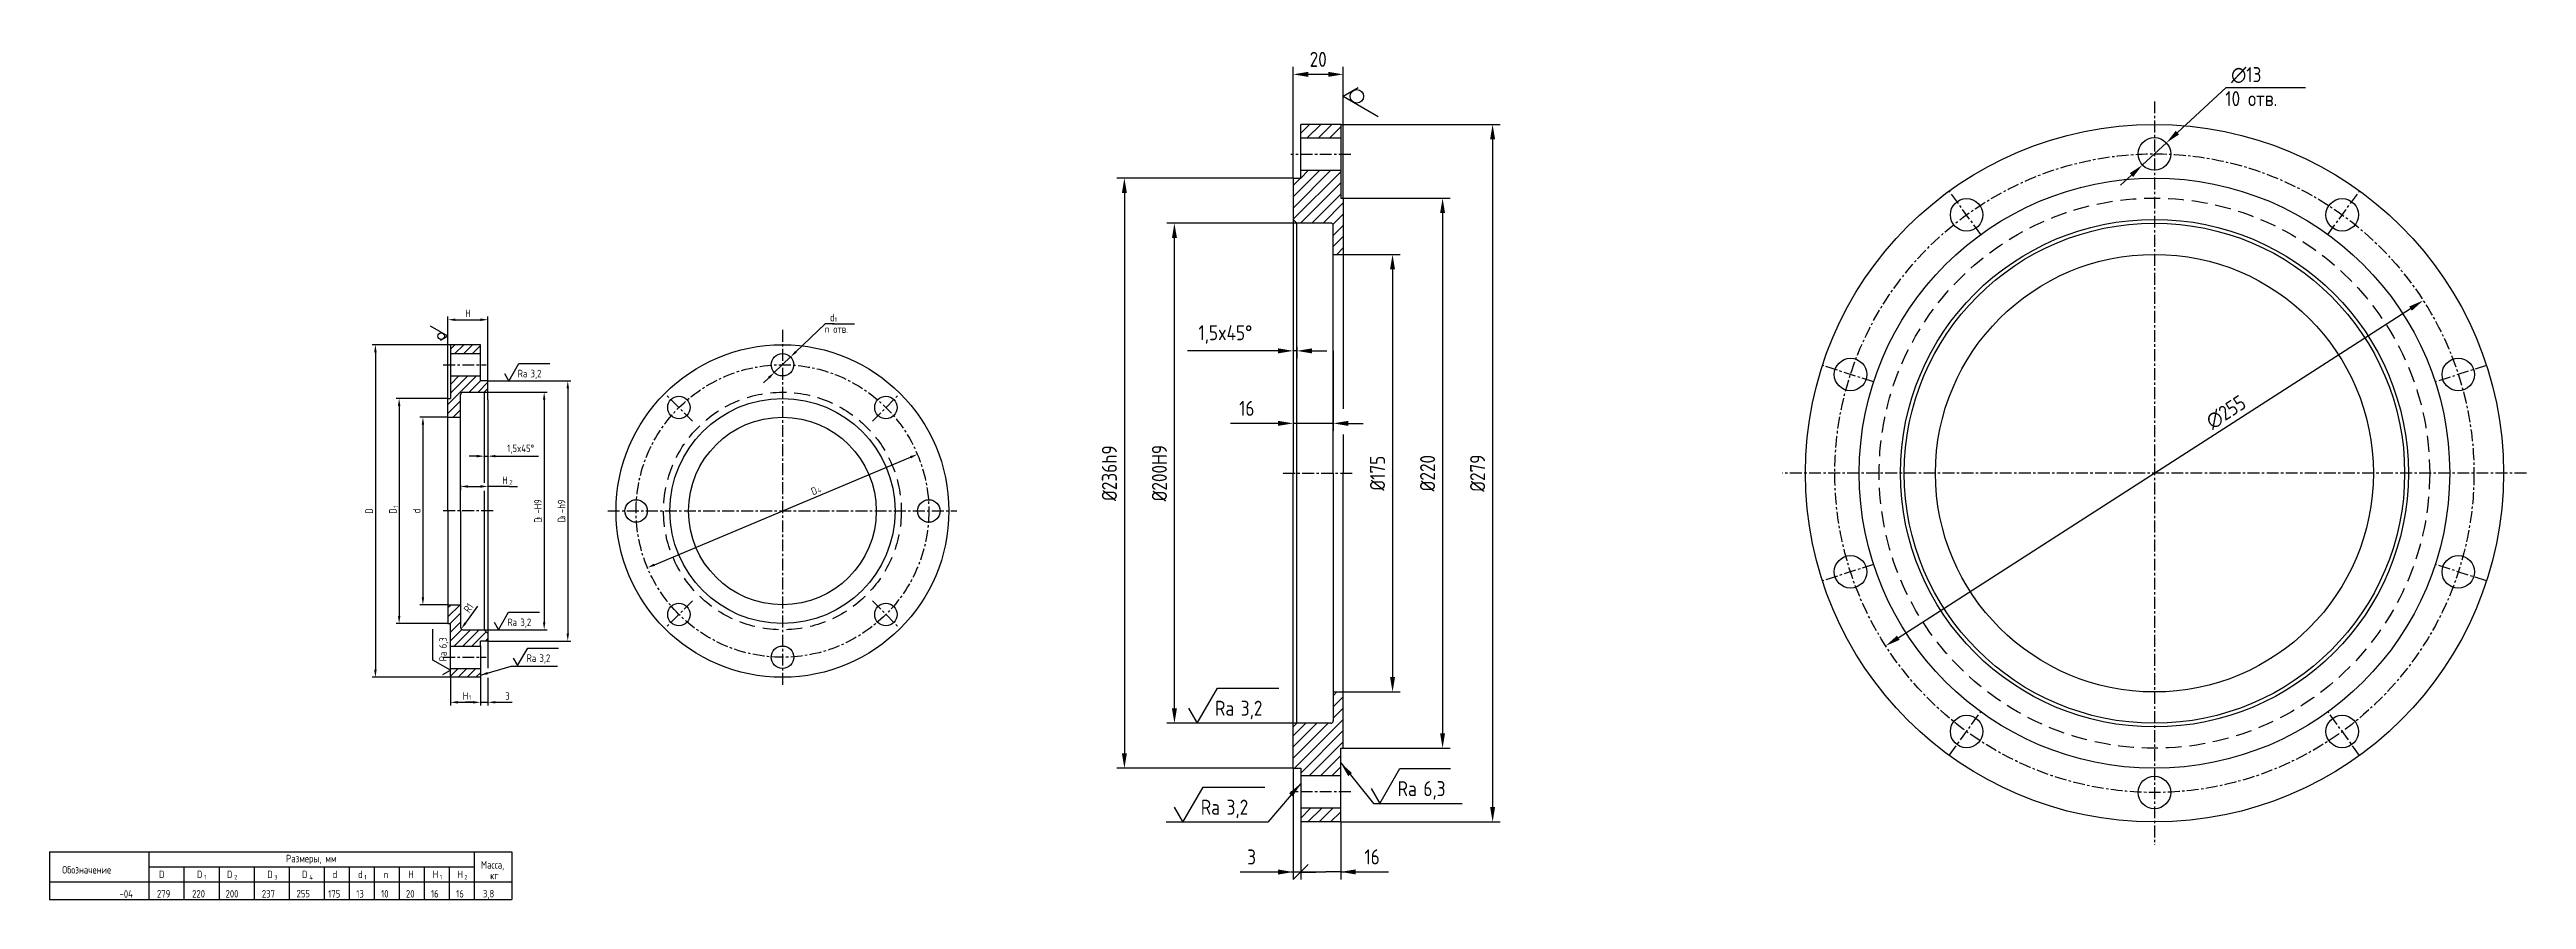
# Model space of a CAD drawing. Header units: millimetres. Extents: x -135 to 855, y -94 to 245.
import ezdxf

# ---------------------------------------------------------------- set-up
doc = ezdxf.new("R2010")
doc.units = ezdxf.units.MM
doc.linetypes.add('CENTER', pattern=[50.8, 31.75, -6.35, 6.35, -6.35])
doc.linetypes.add('HIDDEN', pattern=[9.525, 6.35, -3.175])
for name, color, linetype in [('Cen', 5, 'CENTER'), ('Cont', 6, 'Continuous'), ('Dim', 7, 'Continuous'), ('Hatch', 2, 'Continuous'), ('Hide', 2, 'HIDDEN'), ('Text', 3, 'Continuous')]:
    doc.layers.add(name, color=color, linetype=linetype)
doc.styles.add('Style1', font='romans.shx', dxfattribs={"width": 0.8})
doc.dimstyles.new('Dia', dxfattribs={"dimtxt": 3, "dimasz": 3, "dimexe": 1.25, "dimexo": 0, "dimgap": 1, "dimtad": 1, "dimtoh": 1, "dimdec": 3, "dimtxsty": 'Style1', "dimcen": 2.5, "dimclrt": 3, "dimadec": 0, "dimazin": 0, "dimtfac": 1, "dimtdec": 3, "dimtmove": 0, "dimatfit": 2, "dimfxl": 1, "dimarcsym": 0})
doc.dimstyles.new('DIA2', dxfattribs={"dimscale": 2, "dimtxt": 3, "dimasz": 3, "dimexe": 0.18, "dimexo": 0.0625, "dimgap": 1, "dimtad": 1, "dimtoh": 1, "dimdec": 0, "dimdsep": 46, "dimtxsty": 'Style1', "dimcen": 0.09, "dimclrt": 3, "dimadec": 0, "dimazin": 0, "dimtfac": 1, "dimtdec": 0, "dimtmove": 0, "dimatfit": 0, "dimfxl": 1, "dimtolj": 1, "dimarcsym": 0})
doc.dimstyles.new('Lin', dxfattribs={"dimtxt": 3, "dimasz": 3, "dimexe": 1.25, "dimexo": 0, "dimgap": 1, "dimtad": 1, "dimdec": 3, "dimtxsty": 'Style1', "dimcen": 2.5, "dimclrt": 3, "dimadec": 0, "dimazin": 0, "dimtfac": 1, "dimtdec": 3, "dimtmove": 0, "dimatfit": 3, "dimldrblk": 'DOT', "dimfxl": 1, "dimarcsym": 0})
doc.dimstyles.new('LIN2', dxfattribs={"dimscale": 2, "dimtxt": 3, "dimasz": 3, "dimexe": 1.5, "dimexo": 0, "dimgap": 1, "dimtad": 1, "dimzin": 13, "dimdsep": 46, "dimtxsty": 'Style1', "dimcen": 0, "dimclrt": 3, "dimadec": 0, "dimazin": 0, "dimtfac": 1, "dimtofl": 0, "dimtmove": 1, "dimatfit": 3, "dimfxl": 1, "dimtolj": 1, "dimtzin": 13, "dimarcsym": 0})
doc.dimstyles.new('LIN_2', dxfattribs={"dimscale": 2, "dimtxt": 3, "dimasz": 3, "dimexe": 1.5, "dimexo": 0, "dimgap": 1.5, "dimtad": 1, "dimrnd": 1, "dimdsep": 46, "dimtxsty": 'Style1', "dimcen": 0, "dimdle": 2, "dimclrd": 256, "dimclrt": 3, "dimaunit": 1, "dimadec": 0, "dimazin": 0, "dimtm": 0.3, "dimtfac": 0.666667, "dimtmove": 0, "dimatfit": 2, "dimfxl": 1, "dimtvp": 0.833333, "dimtolj": 1, "dimarcsym": 0})
doc.dimstyles.new('Rad', dxfattribs={"dimtxt": 3, "dimasz": 3, "dimexe": 1.25, "dimexo": 0, "dimgap": 1, "dimtad": 1, "dimtoh": 1, "dimdec": 3, "dimtxsty": 'Style1', "dimcen": 2.5, "dimclrt": 3, "dimadec": 0, "dimazin": 0, "dimtfac": 1, "dimtdec": 3, "dimtmove": 0, "dimatfit": 3, "dimfxl": 1, "dimarcsym": 0})

# ---------------------------------------------------------------- blocks, each defined once
blk = doc.blocks.new('*D13')
at = {"layer": 'Defpoints', "color": 0, "transparency": 16777216}
for p in [(24.9, -5.59), (36.9, -5.59), (36.9, -15.59)]:
    blk.add_point(p, dxfattribs=at)
at = {"layer": 'Dim', "color": 0, "lineweight": -2, "transparency": 16777216}
for p, q in [((24.9, -5.59), (24.9, -16.84)), ((36.9, -5.59), (36.9, -16.84)), ((27.9, -15.59), (33.9, -15.59))]:
    blk.add_line(p, q, dxfattribs=at)
at = {"layer": 'Dim', "color": 0, "transparency": 16777216}
for points in [[(27.9, -15.09), (27.9, -16.09), (24.9, -15.59)], [(33.9, -15.09), (33.9, -16.09), (36.9, -15.59)]]:
    blk.add_solid(points, dxfattribs=at)
at = {"layer": 'Dim', "color": 3, "transparency": 16777216, "insert": (30.9, -13.09), "char_height": 3, "attachment_point": 5, "style": 'Style1'}
blk.add_mtext('H', dxfattribs=at)
blk = doc.blocks.new('_Dot')
at = {"color": 0, "linetype": 'ByBlock', "lineweight": -2}
blk.add_line((-0.5, 0), (-1, 0), dxfattribs=at)
at = {"color": 0, "linetype": 'ByBlock', "const_width": 0.5}
blk.add_lwpolyline([(-0.25, 0, 1), (0.25, 0, 1)], format="xyb", close=True, dxfattribs=at)
blk = doc.blocks.new('*D14')
at = {"layer": 'Defpoints', "color": 0, "transparency": 16777216}
for p in [(36.9, -5.59), (39.9, -5.78), (39.9, -15.59)]:
    blk.add_point(p, dxfattribs=at)
at = {"layer": 'Dim', "color": 0, "lineweight": -2, "transparency": 16777216}
for p, q in [((36.9, -5.59), (36.9, -16.84)), ((39.9, -5.78), (39.9, -16.84)), ((33.9, -15.59), (30.9, -15.59)), ((36.9, -15.59), (39.9, -15.59)), ((42.9, -15.59), (49.5, -15.59))]:
    blk.add_line(p, q, dxfattribs=at)
at = {"layer": 'Dim', "color": 0, "transparency": 16777216}
for points in [[(33.9, -15.09), (33.9, -16.09), (36.9, -15.59)], [(42.9, -15.09), (42.9, -16.09), (39.9, -15.59)]]:
    blk.add_solid(points, dxfattribs=at)
at = {"layer": 'Dim', "color": 3, "transparency": 16777216, "insert": (47.7, -13.09), "char_height": 3, "attachment_point": 5, "style": 'Style1'}
blk.add_mtext('3', dxfattribs=at)
blk = doc.blocks.new('sherISO_01')
at = {"layer": 'Text'}
blk.add_line((4.04, 7), (16.36, 7), dxfattribs=at)
blk.add_lwpolyline([(-1.73, 3), (0, 0), (4.04, 7)], dxfattribs=at)
at = {"layer": 'Text', "style": 'Style1', "width": 0.8}
blk.add_text('Ra', height=3, dxfattribs=at).set_placement((3.58, 1.5))
blk.add_attdef('12,5', (8.73, 1.5), '', height=3, dxfattribs=at)
blk = doc.blocks.new('*D15')
at = {"layer": 'Defpoints', "color": 0, "transparency": 16777216}
for p in [(23.9, 98.41), (13.9, 23.41), (23.9, 23.41)]:
    blk.add_point(p, dxfattribs=at)
at = {"layer": 'Dim', "color": 0, "lineweight": -2, "transparency": 16777216}
for p, q in [((23.9, 98.41), (12.65, 98.41)), ((13.9, 95.41), (13.9, 26.41)), ((23.9, 23.41), (12.65, 23.41))]:
    blk.add_line(p, q, dxfattribs=at)
at = {"layer": 'Dim', "color": 0, "transparency": 16777216}
for points in [[(13.4, 95.41), (14.4, 95.41), (13.9, 98.41)], [(13.4, 26.41), (14.4, 26.41), (13.9, 23.41)]]:
    blk.add_solid(points, dxfattribs=at)
at = {"layer": 'Dim', "color": 3, "transparency": 16777216, "insert": (11.4, 60.91), "char_height": 3, "attachment_point": 5, "rotation": 90, "style": 'Style1'}
blk.add_mtext('d', dxfattribs=at)
blk = doc.blocks.new('*D16')
at = {"layer": 'Defpoints', "color": 0, "transparency": 16777216}
for p in [(23.9, 105.91), (4.4, 15.91), (23.9, 15.91)]:
    blk.add_point(p, dxfattribs=at)
at = {"layer": 'Dim', "color": 0, "lineweight": -2, "transparency": 16777216}
for p, q in [((23.9, 105.91), (3.15, 105.91)), ((4.4, 102.91), (4.4, 18.91)), ((23.9, 15.91), (3.15, 15.91))]:
    blk.add_line(p, q, dxfattribs=at)
at = {"layer": 'Dim', "color": 0, "transparency": 16777216}
for points in [[(3.9, 102.91), (4.9, 102.91), (4.4, 105.91)], [(3.9, 18.91), (4.9, 18.91), (4.4, 15.91)]]:
    blk.add_solid(points, dxfattribs=at)
at = {"layer": 'Dim', "color": 3, "transparency": 16777216, "insert": (1.9, 60.91), "char_height": 3, "attachment_point": 5, "rotation": 90, "style": 'Style1'}
blk.add_mtext('D', dxfattribs=at)
blk = doc.blocks.new('*D17')
at = {"layer": 'Defpoints', "color": 0, "transparency": 16777216}
for p in [(24.9, 127.41), (-5.1, -5.59), (24.9, -5.59)]:
    blk.add_point(p, dxfattribs=at)
at = {"layer": 'Dim', "color": 0, "lineweight": -2, "transparency": 16777216}
for p, q in [((24.9, 127.41), (-6.35, 127.41)), ((-5.1, 124.41), (-5.1, -2.59)), ((24.9, -5.59), (-6.35, -5.59))]:
    blk.add_line(p, q, dxfattribs=at)
at = {"layer": 'Dim', "color": 0, "transparency": 16777216}
for points in [[(-5.6, 124.41), (-4.6, 124.41), (-5.1, 127.41)], [(-5.6, -2.59), (-4.6, -2.59), (-5.1, -5.59)]]:
    blk.add_solid(points, dxfattribs=at)
at = {"layer": 'Dim', "color": 3, "transparency": 16777216, "insert": (-7.6, 60.91), "char_height": 3, "attachment_point": 5, "rotation": 90, "style": 'Style1'}
blk.add_mtext('D', dxfattribs=at)
blk = doc.blocks.new('SHER03')
at = {"layer": 'Text'}
for q in [(-1.73, 3), (4.04, 7)]:
    blk.add_line((0, 0), q, dxfattribs=at)
blk.add_circle((0, 2.71), 1.35, dxfattribs=at)
blk = doc.blocks.new('*D18')
at = {"layer": 'Defpoints', "color": 0, "transparency": 16777216}
for p in [(39.9, 137.41), (39.9, 112.91), (23.9, 105.91)]:
    blk.add_point(p, dxfattribs=at)
at = {"layer": 'Dim', "color": 0, "lineweight": -2, "transparency": 16777216}
for p, q in [((23.9, 105.91), (23.9, 138.66)), ((39.9, 112.91), (39.9, 138.66)), ((26.9, 137.41), (36.9, 137.41))]:
    blk.add_line(p, q, dxfattribs=at)
at = {"layer": 'Dim', "color": 0, "transparency": 16777216}
for points in [[(26.9, 137.91), (26.9, 136.91), (23.9, 137.41)], [(36.9, 137.91), (36.9, 136.91), (39.9, 137.41)]]:
    blk.add_solid(points, dxfattribs=at)
at = {"layer": 'Dim', "color": 3, "transparency": 16777216, "insert": (31.9, 139.91), "char_height": 3, "attachment_point": 5, "style": 'Style1'}
blk.add_mtext('H', dxfattribs=at)
blk = doc.blocks.new('*D19')
at = {"layer": 'Defpoints', "color": 0, "transparency": 16777216}
for p in [(28.9, 71.36), (39.9, 71.36), (39.9, 70.73)]:
    blk.add_point(p, dxfattribs=at)
at = {"layer": 'Dim', "color": 0, "lineweight": -2, "transparency": 16777216}
for p, q in [((28.9, 71.36), (28.9, 69.23)), ((31.9, 70.73), (36.9, 70.73)), ((39.9, 71.36), (39.9, 69.23)), ((48.49, 70.73), (39.9, 70.73))]:
    blk.add_line(p, q, dxfattribs=at)
at = {"layer": 'Dim', "color": 0, "transparency": 16777216}
for points in [[(31.9, 71.23), (31.9, 70.23), (28.9, 70.73)], [(36.9, 71.23), (36.9, 70.23), (39.9, 70.73)]]:
    blk.add_solid(points, dxfattribs=at)
at = {"layer": 'Dim', "color": 3, "transparency": 16777216, "insert": (46.69, 73.23), "char_height": 3, "attachment_point": 5, "style": 'Style1'}
blk.add_mtext('\\A1;H', dxfattribs=at)
blk = doc.blocks.new('*D20')
at = {"layer": 'Defpoints', "color": 0, "transparency": 16777216}
for p in [(38.4, 83.47), (39.9, 83.47), (39.9, 82.84)]:
    blk.add_point(p, dxfattribs=at)
at = {"layer": 'Dim', "color": 0, "lineweight": -2, "transparency": 16777216}
for p, q in [((35.4, 82.84), (32.4, 82.84)), ((38.4, 83.47), (38.4, 81.59)), ((38.4, 82.84), (39.9, 82.84)), ((39.9, 83.47), (39.9, 81.59)), ((42.9, 82.84), (60.02, 82.84))]:
    blk.add_line(p, q, dxfattribs=at)
at = {"layer": 'Dim', "color": 0, "transparency": 16777216}
for points in [[(35.4, 83.34), (35.4, 82.34), (38.4, 82.84)], [(42.9, 83.34), (42.9, 82.34), (39.9, 82.84)]]:
    blk.add_solid(points, dxfattribs=at)
at = {"layer": 'Dim', "color": 3, "transparency": 16777216, "insert": (52.96, 85.63), "char_height": 3, "attachment_point": 5, "style": 'Style1'}
blk.add_mtext('1,5x45%%D', dxfattribs=at)
blk = doc.blocks.new('*D21')
at = {"layer": 'Defpoints', "color": 0, "transparency": 16777216}
for p in [(38.4, 108.41), (38.4, 13.41), (62.35, 13.41)]:
    blk.add_point(p, dxfattribs=at)
at = {"layer": 'Dim', "color": 0, "lineweight": -2, "transparency": 16777216}
for p, q in [((38.4, 108.41), (63.6, 108.41)), ((62.35, 105.41), (62.35, 16.41)), ((38.4, 13.41), (63.6, 13.41))]:
    blk.add_line(p, q, dxfattribs=at)
at = {"layer": 'Dim', "color": 0, "transparency": 16777216}
for points in [[(61.85, 105.41), (62.85, 105.41), (62.35, 108.41)], [(61.85, 16.41), (62.85, 16.41), (62.35, 13.41)]]:
    blk.add_solid(points, dxfattribs=at)
at = {"layer": 'Dim', "color": 3, "transparency": 16777216, "insert": (59.85, 60.91), "char_height": 3, "attachment_point": 5, "rotation": 90, "style": 'Style1'}
blk.add_mtext('D -H9', dxfattribs=at)
blk = doc.blocks.new('*D22')
at = {"layer": 'Defpoints', "color": 0, "transparency": 16777216}
for p in [(39.9, 112.91), (39.9, 8.91), (71.78, 8.91)]:
    blk.add_point(p, dxfattribs=at)
at = {"layer": 'Dim', "color": 0, "lineweight": -2, "transparency": 16777216}
for p, q in [((39.9, 112.91), (73.03, 112.91)), ((71.78, 109.91), (71.78, 11.91)), ((39.9, 8.91), (73.03, 8.91))]:
    blk.add_line(p, q, dxfattribs=at)
at = {"layer": 'Dim', "color": 0, "transparency": 16777216}
for points in [[(71.28, 109.91), (72.28, 109.91), (71.78, 112.91)], [(71.28, 11.91), (72.28, 11.91), (71.78, 8.91)]]:
    blk.add_solid(points, dxfattribs=at)
at = {"layer": 'Dim', "color": 3, "transparency": 16777216, "insert": (69.28, 60.91), "char_height": 3, "attachment_point": 5, "rotation": 90, "style": 'Style1'}
blk.add_mtext('D -h9', dxfattribs=at)
blk = doc.blocks.new('*D23')
at = {"layer": 'Defpoints', "color": 0, "transparency": 16777216}
for p in [(29.2, 13.71), (29.78, 14.52)]:
    blk.add_point(p, dxfattribs=at)
at = {"layer": 'Dim', "color": 0, "lineweight": -2, "transparency": 16777216}
blk.add_line((35.68, 22.84), (30.93, 16.15), dxfattribs=at)
at = {"layer": 'Dim', "color": 0, "transparency": 16777216}
blk.add_solid([(30.53, 16.44), (31.34, 15.86), (29.2, 13.71)], dxfattribs=at)
at = {"layer": 'Dim', "color": 3, "transparency": 16777216, "insert": (32.14, 22.17), "char_height": 3, "attachment_point": 5, "rotation": 54.62698, "style": 'Style1'}
blk.add_mtext('R1', dxfattribs=at)
blk = doc.blocks.new('*D24')
at = {"layer": 'Defpoints', "color": 0, "transparency": 16777216}
for p in [(211.51, 83.57), (103.64, 38.26)]:
    blk.add_point(p, dxfattribs=at)
at = {"layer": 'Dim', "color": 0, "lineweight": -2, "transparency": 16777216}
blk.add_line((106.41, 39.42), (208.74, 82.41), dxfattribs=at)
at = {"layer": 'Dim', "color": 0, "transparency": 16777216}
for points in [[(208.55, 82.87), (208.94, 81.95), (211.51, 83.57)], [(106.21, 39.88), (106.6, 38.96), (103.64, 38.26)]]:
    blk.add_solid(points, dxfattribs=at)
at = {"layer": 'Dim', "color": 3, "transparency": 16777216, "insert": (170.22, 68.94), "char_height": 3, "attachment_point": 5, "rotation": 22.78352, "style": 'Style1'}
blk.add_mtext('D', dxfattribs=at)
blk = doc.blocks.new('*D25')
at = {"layer": 'Defpoints', "color": 0, "transparency": 16777216}
for p in [(160.82, 122.53), (154.33, 116.3)]:
    blk.add_point(p, dxfattribs=at)
at = {"layer": 'Dim', "color": 0, "lineweight": -2, "transparency": 16777216}
for p, q in [((174.66, 135.8), (162.99, 124.61)), ((178.18, 135.8), (174.66, 135.8)), ((154.33, 116.3), (160.82, 122.53)), ((152.16, 114.22), (150, 112.15))]:
    blk.add_line(p, q, dxfattribs=at)
at = {"layer": 'Dim', "color": 0, "transparency": 16777216}
for points in [[(162.64, 124.97), (163.33, 124.25), (160.82, 122.53)], [(151.82, 114.58), (152.51, 113.86), (154.33, 116.3)]]:
    blk.add_solid(points, dxfattribs=at)
at = {"layer": 'Dim', "color": 3, "transparency": 16777216, "insert": (177.49, 138.3), "char_height": 3, "attachment_point": 5, "style": 'Style1'}
blk.add_mtext('d', dxfattribs=at)
blk = doc.blocks.new('*D27')
at = {"layer": 'Defpoints', "color": 0, "transparency": 16777216}
for p in [(381.68, 163.54), (381.68, -11.46), (401.39, -11.46)]:
    blk.add_point(p, dxfattribs=at)
at = {"layer": 'Dim', "color": 0, "lineweight": -2, "transparency": 16777216}
for p, q in [((381.68, 163.54), (404.39, 163.54)), ((381.68, -11.46), (404.39, -11.46))]:
    blk.add_line(p, q, dxfattribs=at)
at = {"layer": 'Dim', "lineweight": -2, "transparency": 16777216}
blk.add_line((401.39, 157.54), (401.39, -5.46), dxfattribs=at)
at = {"layer": 'Dim', "transparency": 16777216}
for points in [[(400.39, 157.54), (402.39, 157.54), (401.39, 163.54)], [(400.39, -5.46), (402.39, -5.46), (401.39, -11.46)]]:
    blk.add_solid(points, dxfattribs=at)
at = {"layer": 'Dim', "color": 3, "transparency": 16777216, "insert": (395.39, 76.04), "char_height": 6, "attachment_point": 5, "rotation": 90, "style": 'Style1'}
blk.add_mtext('\\A1;%%C175', dxfattribs=at)
blk = doc.blocks.new('*D28')
at = {"layer": 'Defpoints', "color": 0, "transparency": 16777216}
for p in [(381.68, 186.04), (381.68, -33.96), (421.39, -33.96)]:
    blk.add_point(p, dxfattribs=at)
at = {"layer": 'Dim', "color": 0, "lineweight": -2, "transparency": 16777216}
for p, q in [((381.68, 186.04), (424.39, 186.04)), ((381.68, -33.96), (424.39, -33.96))]:
    blk.add_line(p, q, dxfattribs=at)
at = {"layer": 'Dim', "lineweight": -2, "transparency": 16777216}
blk.add_line((421.39, 180.04), (421.39, -27.96), dxfattribs=at)
at = {"layer": 'Dim', "transparency": 16777216}
for points in [[(420.39, 180.04), (422.39, 180.04), (421.39, 186.04)], [(420.39, -27.96), (422.39, -27.96), (421.39, -33.96)]]:
    blk.add_solid(points, dxfattribs=at)
at = {"layer": 'Dim', "color": 3, "transparency": 16777216, "insert": (415.39, 76.04), "char_height": 6, "attachment_point": 5, "rotation": 90, "style": 'Style1'}
blk.add_mtext('\\A1;%%C220', dxfattribs=at)
blk = doc.blocks.new('*D29')
at = {"layer": 'Defpoints', "color": 0, "transparency": 16777216}
for p in [(380.68, 215.54), (380.68, -63.46), (441.39, -63.46)]:
    blk.add_point(p, dxfattribs=at)
at = {"layer": 'Dim', "color": 0, "lineweight": -2, "transparency": 16777216}
for p, q in [((380.68, 215.54), (444.39, 215.54)), ((380.68, -63.46), (444.39, -63.46))]:
    blk.add_line(p, q, dxfattribs=at)
at = {"layer": 'Dim', "lineweight": -2, "transparency": 16777216}
blk.add_line((441.39, 209.54), (441.39, -57.46), dxfattribs=at)
at = {"layer": 'Dim', "transparency": 16777216}
for points in [[(440.39, 209.54), (442.39, 209.54), (441.39, 215.54)], [(440.39, -57.46), (442.39, -57.46), (441.39, -63.46)]]:
    blk.add_solid(points, dxfattribs=at)
at = {"layer": 'Dim', "color": 3, "transparency": 16777216, "insert": (435.39, 76.04), "char_height": 6, "attachment_point": 5, "rotation": 90, "style": 'Style1'}
blk.add_mtext('\\A1;%%C279', dxfattribs=at)
blk = doc.blocks.new('*D30')
at = {"layer": 'Defpoints', "color": 0, "transparency": 16777216}
for p in [(361.68, 235.54), (361.68, 194.04), (381.68, 186.04)]:
    blk.add_point(p, dxfattribs=at)
at = {"layer": 'Dim', "color": 0, "lineweight": -2, "transparency": 16777216}
for p, q in [((361.68, 194.04), (361.68, 238.54)), ((381.68, 186.04), (381.68, 238.54))]:
    blk.add_line(p, q, dxfattribs=at)
at = {"layer": 'Dim', "lineweight": -2, "transparency": 16777216}
blk.add_line((375.68, 235.54), (367.68, 235.54), dxfattribs=at)
at = {"layer": 'Dim', "transparency": 16777216}
for points in [[(367.68, 236.54), (367.68, 234.54), (361.68, 235.54)], [(375.68, 236.54), (375.68, 234.54), (381.68, 235.54)]]:
    blk.add_solid(points, dxfattribs=at)
at = {"layer": 'Dim', "color": 3, "transparency": 16777216, "insert": (371.68, 241.54), "char_height": 6, "attachment_point": 5, "style": 'Style1'}
blk.add_mtext('\\A1;20', dxfattribs=at)
blk = doc.blocks.new('sherISO_09')
at = {"layer": 'Text'}
for q in [(4.04, 7), (-1.73, 3)]:
    blk.add_line((0, 0), q, dxfattribs=at)
blk.add_circle((0, 2.71), 1.35, dxfattribs=at)
blk = doc.blocks.new('*D32')
at = {"layer": 'Defpoints', "color": 0, "transparency": 16777216}
for p in [(361.68, 124.95), (377.68, 124.95), (361.68, 95.96)]:
    blk.add_point(p, dxfattribs=at)
at = {"layer": 'Dim', "color": 0, "lineweight": -2, "transparency": 16777216}
for p, q in [((361.68, 124.95), (361.68, 92.96)), ((377.68, 124.95), (377.68, 92.96))]:
    blk.add_line(p, q, dxfattribs=at)
at = {"layer": 'Dim', "lineweight": -2, "transparency": 16777216}
for p, q in [((355.68, 95.96), (336.6, 95.96)), ((377.68, 95.96), (361.68, 95.96)), ((383.68, 95.96), (389.68, 95.96))]:
    blk.add_line(p, q, dxfattribs=at)
at = {"layer": 'Dim', "transparency": 16777216}
for points in [[(355.68, 96.96), (355.68, 94.96), (361.68, 95.96)], [(383.68, 96.96), (383.68, 94.96), (377.68, 95.96)]]:
    blk.add_solid(points, dxfattribs=at)
at = {"layer": 'Dim', "color": 3, "transparency": 16777216, "insert": (343.14, 101.96), "char_height": 6, "attachment_point": 5, "style": 'Style1'}
blk.add_mtext('\\A1;16', dxfattribs=at)
blk = doc.blocks.new('*D33')
at = {"layer": 'Defpoints', "color": 0, "transparency": 16777216}
for p in [(361.68, 126.4), (361.68, 124.95), (363.18, 126.4)]:
    blk.add_point(p, dxfattribs=at)
at = {"layer": 'Dim', "lineweight": -2, "transparency": 16777216}
for p, q in [((355.68, 124.95), (319.45, 124.95)), ((363.18, 124.95), (361.68, 124.95)), ((369.18, 124.95), (375.18, 124.95))]:
    blk.add_line(p, q, dxfattribs=at)
at = {"layer": 'Dim', "color": 0, "lineweight": -2, "transparency": 16777216}
for p, q in [((361.68, 126.4), (361.68, 121.95)), ((363.18, 126.4), (363.18, 121.95))]:
    blk.add_line(p, q, dxfattribs=at)
at = {"layer": 'Dim', "transparency": 16777216}
for points in [[(355.68, 125.95), (355.68, 123.95), (361.68, 124.95)], [(369.18, 125.95), (369.18, 123.95), (363.18, 124.95)]]:
    blk.add_solid(points, dxfattribs=at)
at = {"layer": 'Dim', "color": 3, "transparency": 16777216, "insert": (334.57, 131.52), "char_height": 6, "attachment_point": 5, "style": 'Style1'}
blk.add_mtext('\\A1;1,5x45%%D', dxfattribs=at)
blk = doc.blocks.new('sherISO_03')
at = {"layer": 'Text'}
blk.add_line((4.04, 7), (14.12, 7), dxfattribs=at)
blk.add_lwpolyline([(-1.73, 3), (0, 0), (4.04, 7)], dxfattribs=at)
at = {"layer": 'Text', "style": 'Style1', "width": 0.8}
blk.add_text('Ra', height=3, dxfattribs=at).set_placement((3.58, 1.5))
blk.add_attdef('6,3', (8.73, 1.5), '', height=3, dxfattribs=at)
blk = doc.blocks.new('*D35')
at = {"layer": 'Defpoints', "color": 0, "transparency": 16777216}
for p in [(314.23, 176.04), (363.18, 176.04), (363.18, -23.96)]:
    blk.add_point(p, dxfattribs=at)
at = {"layer": 'Dim', "color": 0, "lineweight": -2, "transparency": 16777216}
for p, q in [((363.18, 176.04), (311.23, 176.04)), ((363.18, -23.96), (311.23, -23.96))]:
    blk.add_line(p, q, dxfattribs=at)
at = {"layer": 'Dim', "lineweight": -2, "transparency": 16777216}
blk.add_line((314.23, -17.96), (314.23, 170.04), dxfattribs=at)
at = {"layer": 'Dim', "transparency": 16777216}
for points in [[(313.23, 170.04), (315.23, 170.04), (314.23, 176.04)], [(313.23, -17.96), (315.23, -17.96), (314.23, -23.96)]]:
    blk.add_solid(points, dxfattribs=at)
at = {"layer": 'Dim', "color": 3, "transparency": 16777216, "insert": (308.23, 76.04), "char_height": 6, "attachment_point": 5, "rotation": 90, "style": 'Style1'}
blk.add_mtext('\\A1;%%C200H9', dxfattribs=at)
blk = doc.blocks.new('*D36')
at = {"layer": 'Defpoints', "color": 0, "transparency": 16777216}
for p in [(361.68, 194.04), (294.23, -41.96), (361.68, -41.96)]:
    blk.add_point(p, dxfattribs=at)
at = {"layer": 'Dim', "color": 0, "lineweight": -2, "transparency": 16777216}
for p, q in [((361.68, 194.04), (291.23, 194.04)), ((361.68, -41.96), (291.23, -41.96))]:
    blk.add_line(p, q, dxfattribs=at)
at = {"layer": 'Dim', "lineweight": -2, "transparency": 16777216}
blk.add_line((294.23, 188.04), (294.23, -35.96), dxfattribs=at)
at = {"layer": 'Dim', "transparency": 16777216}
for points in [[(293.23, 188.04), (295.23, 188.04), (294.23, 194.04)], [(293.23, -35.96), (295.23, -35.96), (294.23, -41.96)]]:
    blk.add_solid(points, dxfattribs=at)
at = {"layer": 'Dim', "color": 3, "transparency": 16777216, "insert": (288.23, 76.04), "char_height": 6, "attachment_point": 5, "rotation": 90, "style": 'Style1'}
blk.add_mtext('\\A1;%%C236h9', dxfattribs=at)
blk = doc.blocks.new('_Oblique')
at = {"color": 0, "linetype": 'ByBlock', "lineweight": -2}
blk.add_line((-0.5, -0.5), (0.5, 0.5), dxfattribs=at)
blk = doc.blocks.new('*D37')
at = {"layer": 'Defpoints', "color": 0, "transparency": 16777216}
for p in [(361.68, -41.96), (364.68, -63.46), (361.68, -83.46)]:
    blk.add_point(p, dxfattribs=at)
at = {"layer": 'Dim', "color": 0, "lineweight": -2, "transparency": 16777216}
for p, q in [((361.68, -41.96), (361.68, -86.46)), ((364.68, -63.46), (364.68, -86.46))]:
    blk.add_line(p, q, dxfattribs=at)
at = {"layer": 'Dim', "lineweight": -2, "transparency": 16777216}
for p, q in [((355.68, -83.46), (340.48, -83.46)), ((364.68, -83.46), (361.68, -83.46)), ((364.68, -83.46), (370.68, -83.46))]:
    blk.add_line(p, q, dxfattribs=at)
at = {"layer": 'Dim', "transparency": 16777216}
blk.add_solid([(355.68, -82.46), (355.68, -84.46), (361.68, -83.46)], dxfattribs=at)
at = {"layer": 'Dim', "lineweight": -2, "transparency": 16777216, "xscale": 6, "yscale": 6, "zscale": 6, "rotation": 180}
blk.add_blockref('_Oblique', (364.68, -83.46), dxfattribs=at)
at = {"layer": 'Dim', "color": 3, "transparency": 16777216, "insert": (345.08, -77.46), "char_height": 6, "attachment_point": 5, "style": 'Style1'}
blk.add_mtext('\\A1;3', dxfattribs=at)
blk = doc.blocks.new('*D38')
at = {"layer": 'Defpoints', "color": 0, "transparency": 16777216}
for p in [(364.68, -63.46), (380.68, -63.46), (380.68, -83.41)]:
    blk.add_point(p, dxfattribs=at)
at = {"layer": 'Dim', "color": 0, "lineweight": -2, "transparency": 16777216}
for p, q in [((364.68, -63.46), (364.68, -86.41)), ((380.68, -63.46), (380.68, -86.41))]:
    blk.add_line(p, q, dxfattribs=at)
at = {"layer": 'Dim', "lineweight": -2, "transparency": 16777216}
for p, q in [((360.68, -83.41), (374.68, -83.41)), ((380.68, -83.41), (374.68, -83.41)), ((380.68, -83.41), (399.77, -83.41)), ((386.68, -83.41), (392.68, -83.41))]:
    blk.add_line(p, q, dxfattribs=at)
at = {"layer": 'Dim', "transparency": 16777216}
blk.add_solid([(386.68, -82.41), (386.68, -84.41), (380.68, -83.41)], dxfattribs=at)
at = {"layer": 'Dim', "lineweight": -2, "transparency": 16777216, "xscale": 6, "yscale": 6, "zscale": 6, "rotation": 180}
blk.add_blockref('_Oblique', (364.68, -83.41), dxfattribs=at)
at = {"layer": 'Dim', "color": 3, "transparency": 16777216, "insert": (393.22, -77.41), "char_height": 6, "attachment_point": 5, "style": 'Style1'}
blk.add_mtext('\\A1;16', dxfattribs=at)
blk = doc.blocks.new('*D40')
at = {"layer": 'Defpoints', "color": 0, "transparency": 16777216}
for p in [(710.64, 208.15), (701.1, 199.32)]:
    blk.add_point(p, dxfattribs=at)
at = {"layer": 'Dim', "color": 0, "lineweight": -2, "transparency": 16777216}
for p, q in [((715.04, 212.23), (734.5, 230.24)), ((734.5, 230.24), (748.62, 230.24)), ((701.1, 199.32), (710.64, 208.15)), ((696.69, 195.25), (692.29, 191.17))]:
    blk.add_line(p, q, dxfattribs=at)
at = {"layer": 'Dim', "color": 0, "transparency": 16777216}
for points in [[(714.36, 212.96), (715.72, 211.5), (710.64, 208.15)], [(696.01, 195.98), (697.37, 194.51), (701.1, 199.32)]]:
    blk.add_solid(points, dxfattribs=at)
at = {"layer": 'Dim', "color": 3, "transparency": 16777216, "insert": (742.56, 235.24), "char_height": 6, "attachment_point": 5, "style": 'Style1'}
blk.add_mtext('\\A1;∅13', dxfattribs=at)
blk = doc.blocks.new('*D41')
at = {"layer": 'Defpoints', "color": 0, "transparency": 16777216}
for p in [(813.27, 145.11), (598.46, 6.97)]:
    blk.add_point(p, dxfattribs=at)
at = {"layer": 'Dim', "color": 0, "lineweight": -2, "transparency": 16777216}
blk.add_line((603.51, 10.22), (808.23, 141.86), dxfattribs=at)
at = {"layer": 'Dim', "color": 0, "transparency": 16777216}
for points in [[(807.69, 142.71), (808.77, 141.02), (813.27, 145.11)], [(602.97, 11.06), (604.05, 9.38), (598.46, 6.97)]]:
    blk.add_solid(points, dxfattribs=at)
at = {"layer": 'Dim', "color": 3, "transparency": 16777216, "insert": (734.5, 100.4), "char_height": 6, "attachment_point": 5, "rotation": 32.74299, "style": 'Style1'}
blk.add_mtext('\\A1;∅255', dxfattribs=at)

msp = doc.modelspace()

# ---------------------------------------------------------------- hatches: boundary and pattern name
at = {"layer": 'Hatch'}
h = msp.add_hatch(dxfattribs=at)
h.set_pattern_fill('ANSI31', color=256, style=0)
h.paths.add_polyline_path([(380.682, 215.5418), (364.682, 215.5418), (364.682, 210.0418), (380.682, 210.0418)])
edge = h.paths.add_edge_path()
edge.add_line((380.682, 197.0418), (364.682, 197.0418))
edge.add_line((364.682, 197.0418), (364.682, 194.0418))
edge.add_line((364.682, 194.0418), (361.682, 194.0418))
edge.add_line((361.682, 194.0418), (361.682, 177.5418))
edge.add_line((361.682, 177.5418), (363.182, 176.0418))
edge.add_line((363.182, 176.0418), (376.682, 176.0418))
edge.add_arc((376.682, 175.0418), 1, 0, 90, ccw=False)
edge.add_line((377.682, 175.0418), (377.682, 164.5844))
edge.add_line((377.682, 164.5844), (377.682, 163.5418))
edge.add_line((377.682, 163.5418), (381.682, 163.5418))
edge.add_line((381.682, 163.5418), (381.682, 186.0418))
edge.add_line((381.682, 186.0418), (380.682, 186.0418))
edge.add_line((380.682, 186.0418), (380.682, 197.0418))
h.paths.add_polyline_path([(381.682, -11.4582), (377.682, -11.4582), (377.682, -21.7731), (377.682, -22.9582, -0.41421356), (376.682, -23.9582), (363.182, -23.9582), (361.682, -25.4582), (361.682, -41.9582), (364.682, -41.9582), (364.682, -44.9582), (380.682, -44.9582), (380.682, -33.9582), (381.682, -33.9582)])
h.paths.add_polyline_path([(380.682, -57.9582), (364.682, -57.9582), (364.682, -63.4582), (380.682, -63.4582)])
h = msp.add_hatch(dxfattribs=at)
h.set_pattern_fill('ANSI31', color=256, scale=20, style=0)
h.set_pattern_definition([(45, (3927.5888, 1153.9556), (-1.767767, 1.767767), [])])
h.paths.add_polyline_path([(24.9033, 127.4149), (24.9033, 123.9149), (36.9033, 123.9149), (36.9033, 127.4149)])
h.paths.add_polyline_path([(38.4033, 108.4149), (39.9033, 109.9149), (39.9033, 112.9149), (36.9033, 112.9149), (36.9033, 114.9149), (24.9033, 114.9149), (24.9033, 105.9149), (23.9033, 105.9149), (23.9033, 98.4149), (28.9033, 98.4149), (28.9033, 107.4149, -0.41421356), (29.9033, 108.4149)])
h.paths.add_polyline_path([(24.9033, 6.9149), (36.9033, 6.9149), (36.9033, 8.9149), (39.9033, 8.9149), (39.9033, 11.9149), (38.4033, 13.4149), (29.9033, 13.4149, -0.41421356), (28.9033, 14.4149), (28.9033, 23.4149), (23.9033, 23.4149), (23.9033, 15.9149), (24.9033, 15.9149)])
h.paths.add_polyline_path([(36.9033, -5.5851), (36.9033, -2.0851), (24.9033, -2.0851), (24.9033, -5.5851)])

# ---------------------------------------------------------------- linework, layer by layer
at = {"layer": 'Cen', "ltscale": 0.15}
for p, q in [((705.867, 224.7244), (705.867, -72.6407)), ((384.682, 203.5418), (360.682, 203.5418)), ((636.5084, 171.5058), (623.871, 188.8997)), ((775.2257, 171.5058), (787.8631, 188.8997)), ((157.5749, 133.3756), (157.5749, -8.5398)), ((22.035, 119.4149), (39.2117, 119.4149)), ((593.6423, 112.5058), (573.1946, 119.1497)), ((838.5394, 119.1497), (818.0917, 112.5058)), ((121.6492, 96.8406), (111.4762, 107.0136)), ((193.5006, 96.8406), (203.6736, 107.0136)), ((357.682, 76.0418), (385.682, 76.0418)), ((854.5496, 76.0418), (557.1844, 76.0418)), ((41.9559, 60.9149), (21.5576, 60.9149)), ((87.7598, 60.9149), (227.3167, 60.9149)), ((593.6423, 39.5778), (573.1946, 32.934)), ((838.5394, 32.934), (818.0917, 39.5778)), ((121.6492, 24.9892), (111.4762, 14.8162)), ((193.5006, 24.9892), (203.6736, 14.8162)), ((22.035, 2.4149), (39.2117, 2.4149)), ((623.871, -36.816), (636.5084, -19.4222)), ((787.8631, -36.816), (775.2257, -19.4222)), ((384.682, -51.4582), (360.682, -51.4582))]:
    msp.add_line(p, q, dxfattribs=at)
for centre, radius in [((705.867, 76.0418), 127.6975), ((157.5749, 60.9149), 58.5)]:
    msp.add_circle(centre, radius, dxfattribs=at)
at = {"layer": 'Cont'}
for p, q in [((364.682, 194.0418), (364.682, 215.5418)), ((380.682, 215.5418), (364.682, 215.5418)), ((380.682, 210.0418), (364.682, 210.0418)), ((380.682, 215.5418), (380.682, 186.0418)), ((361.682, 194.0418), (361.682, 76.0418)), ((361.682, 194.0418), (364.682, 194.0418)), ((380.682, 197.0418), (364.682, 197.0418)), ((380.682, 186.0418), (381.682, 186.0418)), ((381.682, 186.0418), (381.682, 101.7937)), ((363.182, 176.0418), (361.682, 177.5418)), ((376.682, 176.0418), (363.182, 176.0418)), ((363.182, -23.9582), (363.182, 176.0418)), ((375.4969, 176.0418), (365.522, 176.0418)), ((377.682, 164.5844), (377.682, 175.0418)), ((377.682, 76.0418), (377.682, 173.8567)), ((377.682, 163.5418), (381.682, 163.5418)), ((24.9033, 127.4149), (24.9033, 105.9149)), ((36.9033, 127.4149), (24.9033, 127.4149)), ((24.9033, 123.9149), (36.9033, 123.9149)), ((36.9033, 112.9149), (36.9033, 127.4149)), ((24.9033, 114.9149), (36.9033, 114.9149)), ((39.9033, 112.9149), (36.9033, 112.9149)), ((38.4033, 108.4149), (39.9033, 109.9149)), ((39.9033, 105.4149), (39.9033, 112.9149)), ((23.9033, 105.9149), (24.9033, 105.9149)), ((23.9033, 60.9149), (23.9033, 105.9149)), ((28.9033, 60.9149), (28.9033, 107.4149)), ((29.9033, 108.4149), (38.4033, 108.4149)), ((38.4033, 108.4149), (38.4033, 72.2001)), ((39.9033, 105.4149), (39.9033, 8.9149)), ((23.9033, 98.4149), (28.9033, 98.4149)), ((381.682, 91.5263), (381.682, 76.0418)), ((361.682, -41.9582), (361.682, 76.0418)), ((377.682, 76.0418), (377.682, -21.7731)), ((381.682, -33.9582), (381.682, 76.0418)), ((23.9033, 60.9149), (23.9033, 15.9149)), ((28.9033, 60.9149), (28.9033, 14.4149)), ((38.4033, 69.045), (38.4033, 13.4149)), ((23.9033, 23.4149), (28.9033, 23.4149)), ((23.9033, 15.9149), (24.9033, 15.9149)), ((24.9033, -5.5851), (24.9033, 15.9149)), ((29.9033, 13.4149), (38.4033, 13.4149)), ((38.4033, 13.4149), (39.9033, 11.9149)), ((24.9033, 6.9149), (36.9033, 6.9149)), ((36.9033, 6.9149), (36.9033, 8.9149)), ((39.9033, 8.9149), (36.9033, 8.9149)), ((36.9033, 6.9149), (36.9033, -5.5851)), ((24.9033, -2.0851), (36.9033, -2.0851)), ((36.9033, -5.5851), (24.9033, -5.5851)), ((377.682, -11.4582), (381.682, -11.4582)), ((377.682, -12.5008), (377.682, -22.9582)), ((363.182, -23.9582), (361.682, -25.4582)), ((376.682, -23.9582), (363.182, -23.9582)), ((375.4969, -23.9582), (365.522, -23.9582)), ((380.682, -63.4582), (380.682, -33.9582)), ((380.682, -33.9582), (381.682, -33.9582)), ((361.682, -41.9582), (364.682, -41.9582)), ((364.682, -41.9582), (364.682, -63.4582)), ((380.682, -44.9582), (364.682, -44.9582)), ((380.682, -57.9582), (364.682, -57.9582)), ((380.682, -63.4582), (364.682, -63.4582)), ((-135.322, -75.4553), (49.4132, -75.4553)), ((-135.322, -75.4553), (-135.322, -94.4553)), ((-95.5868, -75.4553), (-95.5868, -94.4553)), ((34.4132, -75.4553), (34.4132, -94.4553)), ((49.4132, -75.4553), (49.4132, -94.4553)), ((-135.322, -87.4553), (49.4132, -87.4553)), ((-95.5868, -81.4553), (34.4132, -81.4553)), ((-81.5868, -81.4553), (-81.5868, -94.4553)), ((-67.5868, -81.4553), (-67.5868, -94.4553)), ((-53.5868, -81.4553), (-53.5868, -94.4553)), ((-39.5868, -81.4553), (-39.5868, -94.4553)), ((-25.5868, -81.4553), (-25.5868, -94.4553)), ((-15.5868, -81.4553), (-15.5868, -94.4553)), ((-5.5868, -81.4553), (-5.5868, -94.4553)), ((4.4132, -81.4553), (4.4132, -94.4553)), ((14.4132, -81.4553), (14.4132, -94.4553)), ((24.4132, -81.4553), (24.4132, -94.4553))]:
    msp.add_line(p, q, dxfattribs=at)
for centre, radius in [((705.867, 76.0418), 139.5), ((705.867, 203.7393), 6.5), ((705.867, 76.0418), 118), ((630.8083, 179.3513), 6.5), ((780.9257, 179.3513), 6.5), ((705.867, 76.0418), 101.5), ((705.867, 76.0418), 100), ((705.867, 76.0418), 87.5), ((157.5749, 60.9149), 66.5), ((157.5749, 119.4149), 4.5), ((584.4195, 115.5025), 6.5), ((827.3146, 115.5025), 6.5), ((116.2092, 102.2807), 4.5), ((157.5749, 60.9149), 45), ((198.9407, 102.2807), 4.5), ((157.5749, 60.9149), 37.5), ((99.0749, 60.9149), 4.5), ((216.0749, 60.9149), 4.5), ((584.4195, 36.5811), 6.5), ((827.3146, 36.5811), 6.5), ((116.2092, 19.5492), 4.5), ((198.9407, 19.5492), 4.5), ((157.5749, 2.4149), 4.5), ((630.8083, -27.2676), 6.5), ((780.9257, -27.2676), 6.5), ((705.867, -51.6557), 6.5)]:
    msp.add_circle(centre, radius, dxfattribs=at)
for centre, start, end in [((376.682, 175.0418), 0, 90), ((29.9033, 107.4149), 90, 180), ((29.9033, 14.4149), 180, 270), ((376.682, -22.9582), 270, 0)]:
    msp.add_arc(centre, 1, start, end, dxfattribs=at)
at = {"layer": 'Dim'}
for p, q in [((748.6188, 230.2446), (766.2358, 230.2446)), ((177.5326, 135.8045), (186.3556, 135.8045)), ((48.4938, 70.7313), (51.7332, 70.7313)), ((39.9033, 8.9149), (39.9033, -1.929)), ((-135.322, -87.4553), (49.4132, -87.4553)), ((-135.322, -94.4553), (49.4132, -94.4553))]:
    msp.add_line(p, q, dxfattribs=at)
at = {"layer": 'Hide'}
for centre, radius in [((705.867, 76.0418), 110), ((157.5749, 60.9149), 47.5)]:
    msp.add_circle(centre, radius, dxfattribs=at)

# ---------------------------------------------------------------- block references
at = {"layer": 'Cont', "xscale": 2, "yscale": 2, "zscale": 2, "rotation": 270}
msp.add_blockref('sherISO_09', (381.682, 226.7617), dxfattribs=at)
at = {"layer": 'Cont', "xscale": 2, "yscale": 2, "zscale": 2}
msp.add_blockref('sherISO_03', (396.2484, -56.1184), dxfattribs=at).add_auto_attribs({'6,3': '6,3'})
at = {"layer": 'Dim', "rotation": 90}
msp.add_blockref('SHER03', (23.9033, 130.8462), dxfattribs=at)
at = {"layer": 'Dim'}
for p in [(48.2038, 112.8859), (44.1139, 13.4149), (51.7469, -0.93)]:
    msp.add_blockref('sherISO_01', p, dxfattribs=at).add_auto_attribs({'12,5': '3,2'})
at = {"layer": 'Dim', "rotation": 90}
msp.add_blockref('sherISO_01', (24.9033, -2.7322), dxfattribs=at).add_auto_attribs({'12,5': '6,3'})
at = {"layer": 'Dim', "xscale": 2, "yscale": 2, "zscale": 2}
for p in [(323.2941, -23.9582), (317.6161, -63.5378)]:
    msp.add_blockref('sherISO_01', p, dxfattribs=at).add_auto_attribs({'12,5': '3,2'})

# ---------------------------------------------------------------- texts
at = {"layer": 'Text', "style": 'Style1', "width": 0.8}
for s, height, p in [('10 отв.', 6, (734.1998, 222.829)), ('n отв.', 3, (174.5417, 132.1493)), ('1', 1.8, (178.4181, 136.5677)), ('2', 1.8, (48.484, 71.5675)), ('1', 1.8, (32.196, -14.6014)), ('Размеры, мм', 3, (-40.8007, -79.5763)), ('Масса,', 3, (37.0691, -82.094)), ('Обозначение', 3, (-130.2417, -84.0768)), ('D', 3, (-91.5663, -85.9186)), ('D', 3, (-76.4435, -85.9186)), ('1', 1.8, (-73.5624, -86.4502)), ('D ', 3, (-64.4484, -85.9186)), ('2', 1.8, (-61.5409, -86.4502)), ('D ', 3, (-48.2646, -85.9186)), ('3', 1.8, (-45.5249, -86.4502)), ('D', 3, (-34.4195, -85.9186)), ('4', 1.8, (-31.4527, -86.4502)), ('d', 3, (-22.1945, -85.9186)), ('d', 3, (-12.0195, -85.9186)), ('1', 1.8, (-9.5117, -86.4502)), ('n', 3, (-1.8034, -85.9186)), ('H', 3, (8.0633, -85.9186)), ('H', 3, (17.8272, -85.9186)), ('1', 1.8, (20.6022, -86.4502)), ('H', 3, (27.6939, -85.9186)), ('2', 1.8, (30.4689, -86.4502)), (' кг', 3, (39.1936, -86.3389)), ('-04', 3, (-107.3271, -93.7298)), ('279', 3, (-92.3695, -93.682)), ('220', 3, (-78.3283, -93.682)), ('200', 3, (-64.9623, -93.682)), ('237', 3, (-50.4598, -93.682)), ('255', 3, (-36.5951, -93.6038)), ('175', 3, (-23.9458, -93.682)), ('13', 3, (-12.7447, -93.682)), ('10', 3, (-2.8082, -93.682)), ('20', 3, (7.1283, -93.682)), ('16', 3, (17.1126, -93.682)), ('16', 3, (27.1688, -93.682)), ('3,8', 3, (37.8954, -93.604))]:
    msp.add_text(s, height=height, dxfattribs=at).set_placement(p)
for s, rotation, p in [('4', 18.0204698, (171.9449, 68.1603)), ('1', 90, (3.951, 62.2915)), ('2', 90, (61.3569, 57.4497)), ('3', 90, (70.7685, 57.7912))]:
    msp.add_text(s, height=1.8, rotation=rotation, dxfattribs=at).set_placement(p)

# ---------------------------------------------------------------- dimensions: what is measured, and where the dimension line sits
at = {"layer": 'Dim'}
for base, p1, p2, picture, middle in [((361.682, 235.5418), (381.682, 186.0418), (361.682, 194.0418), '*D30', (371.682, 241.5418)), ((361.682, 95.9626), (377.682, 124.9493), (361.682, 124.9493), '*D32', (343.1391, 101.9626))]:
    dim = msp.add_linear_dim(base=base, p1=p1, p2=p2, dimstyle='LIN_2', dxfattribs=at)
    dim.commit()
    dim.dimension.update_dxf_attribs({"geometry": picture, "text_midpoint": middle})
for p1, p2, picture, middle in [((701.0967, 199.3242), (710.6374, 208.1545), '*D40', (742.5617, 230.2446)), ((598.46, 6.9739), (813.2741, 145.1098), '*D41', (737.2077, 96.1954))]:
    dim = msp.add_diameter_dim_2p(p1=p1, p2=p2, dimstyle='DIA2', dxfattribs=at)
    dim.commit()
    dim.dimension.update_dxf_attribs({"geometry": picture, "text_midpoint": middle, "dimtype": 163})
for base, p1, p2, text, picture, middle in [((441.3923, -63.4582), (380.682, 215.5418), (380.682, -63.4582), '%%C<>', '*D29', (435.3923, 76.0418)), ((294.2256, -41.9582), (361.682, 194.0418), (361.682, -41.9582), '%%C<>h9', '*D36', (288.2256, 76.0418)), ((421.3923, -33.9582), (381.682, 186.0418), (381.682, -33.9582), '%%C<>', '*D28', (415.3923, 76.0418)), ((314.2256, 176.0418), (363.182, -23.9582), (363.182, 176.0418), '%%C<>H9', '*D35', (308.2256, 76.0418)), ((401.3923, -11.4582), (381.682, 163.5418), (381.682, -11.4582), '%%C<>', '*D27', (395.3923, 76.0418))]:
    dim = msp.add_linear_dim(base=base, p1=p1, p2=p2, angle=90, text=text, dimstyle='LIN_2', dxfattribs=at)
    dim.commit()
    dim.dimension.update_dxf_attribs({"geometry": picture, "text_midpoint": middle})
for base, p1, p2, text, override, picture, middle in [((39.9033, 137.4149), (23.9033, 105.9149), (39.9033, 112.9149), 'H', {"dimscale": 1}, '*D18', (31.9033, 139.9149)), ((39.9033, 82.8423), (38.4033, 83.4673), (39.9033, 83.4673), '1,5x45%%D', {"dimscale": 1, "dimtmove": 0, "dimatfit": 0}, '*D20', (52.9604, 85.628)), ((36.9033, -15.5851), (24.9033, -5.5851), (36.9033, -5.5851), 'H', {"dimscale": 1}, '*D13', (30.9033, -13.0851))]:
    dim = msp.add_linear_dim(base=base, p1=p1, p2=p2, text=text, dimstyle='Lin', override=override, dxfattribs=at)
    dim.commit()
    dim.dimension.update_dxf_attribs({"geometry": picture, "text_midpoint": middle})
for p1, p2, text, dimstyle, picture, middle in [((154.3274, 116.2998), (160.8224, 122.53), 'd', 'Rad', '*D25', (177.4897, 135.8045)), ((103.6394, 38.2608), (211.5104, 83.5691), 'D', 'Dia', '*D24', (171.1884, 66.6329))]:
    dim = msp.add_diameter_dim_2p(p1=p1, p2=p2, text=text, dimstyle=dimstyle, dxfattribs=at)
    dim.commit()
    dim.dimension.update_dxf_attribs({"geometry": picture, "text_midpoint": middle, "dimtype": 163})
dim = msp.add_linear_dim(base=(361.682, 124.9493), p1=(363.182, 126.3999), p2=(361.682, 126.3999), text='1,5x45%%D', dimstyle='LIN_2', dxfattribs=at)
dim.commit()
dim.dimension.update_dxf_attribs({"geometry": '*D33', "text_midpoint": (334.5677, 131.5207)})
for base, p1, p2, text, picture, middle in [((-5.0967, -5.5851), (24.9033, 127.4149), (24.9033, -5.5851), 'D', '*D17', (-7.5967, 60.9149)), ((71.7772, 8.9149), (39.9033, 112.9149), (39.9033, 8.9149), 'D -h9', '*D22', (69.2772, 60.9149)), ((4.4033, 15.9149), (23.9033, 105.9149), (23.9033, 15.9149), 'D', '*D16', (1.9033, 60.9149)), ((62.3506, 13.4149), (38.4033, 108.4149), (38.4033, 13.4149), 'D -H9', '*D21', (59.8506, 60.9149)), ((13.9033, 23.4149), (23.9033, 98.4149), (23.9033, 23.4149), 'd', '*D15', (11.4033, 60.9149))]:
    dim = msp.add_linear_dim(base=base, p1=p1, p2=p2, angle=90, text=text, dimstyle='Lin', override={"dimscale": 1}, dxfattribs=at)
    dim.commit()
    dim.dimension.update_dxf_attribs({"geometry": picture, "text_midpoint": middle})
dim = msp.add_linear_dim(base=(39.9033, 70.7313), p1=(28.9033, 71.3596), p2=(39.9033, 71.3596), text='H', dimstyle='LIN2', override={"dimscale": 1, "dimtp": 1, "dimtm": 1, "dimtofl": 1}, dxfattribs=at)
dim.commit()
dim.dimension.update_dxf_attribs({"geometry": '*D19', "text_midpoint": (46.6938, 70.7313), "dimtype": 160})
dim = msp.add_radius_dim(center=(29.7751, 14.5232), mpoint=(29.1962, 13.7078), dimstyle='Lin', override={"dimscale": 1}, dxfattribs=at)
dim.commit()
dim.dimension.update_dxf_attribs({"geometry": '*D23', "text_midpoint": (34.1747, 20.7202), "dimtype": 164})
for base, p1, p2, dimstyle, override, picture, middle in [((39.9033, -15.5851), (36.9033, -5.5851), (39.9033, -5.7832), 'Lin', {"dimscale": 1, "dimtmove": 0, "dimatfit": 0}, '*D14', (47.7033, -13.0851)), ((361.682, -83.4582), (364.682, -63.4582), (361.682, -41.9582), 'LIN_2', {"dimblk1": 'Oblique', "dimsah": 1}, '*D37', (345.082, -77.4582))]:
    dim = msp.add_linear_dim(base=base, p1=p1, p2=p2, dimstyle=dimstyle, override=override, dxfattribs=at)
    dim.commit()
    dim.dimension.update_dxf_attribs({"geometry": picture, "text_midpoint": middle})
dim = msp.add_linear_dim(base=(380.682, -83.414), p1=(364.682, -63.4582), p2=(380.682, -63.4582), dimstyle='LIN_2', override={"dimblk1": 'Oblique', "dimsah": 1}, dxfattribs=at)
dim.commit()
dim.dimension.update_dxf_attribs({"geometry": '*D38', "text_midpoint": (393.2248, -83.414), "dimtype": 160})

# ---------------------------------------------------------------- leaders
msp.add_leader([(36.9033, -4.7714), (49.1825, -1.1321), (67.6683, -1.1321)], dimstyle='Dia', dxfattribs=at)
for points in [[(364.682, -48.054), (351.5015, -63.5378), (310.8657, -63.5378)], [(380.682, -39.8286), (393.7725, -56.1184), (429.1572, -56.1184)]]:
    msp.add_leader(points, dimstyle='LIN_2', override={"dimgap": 1.5, "dimtad": 0}, dxfattribs=at)

doc.saveas('drawing.dxf')
